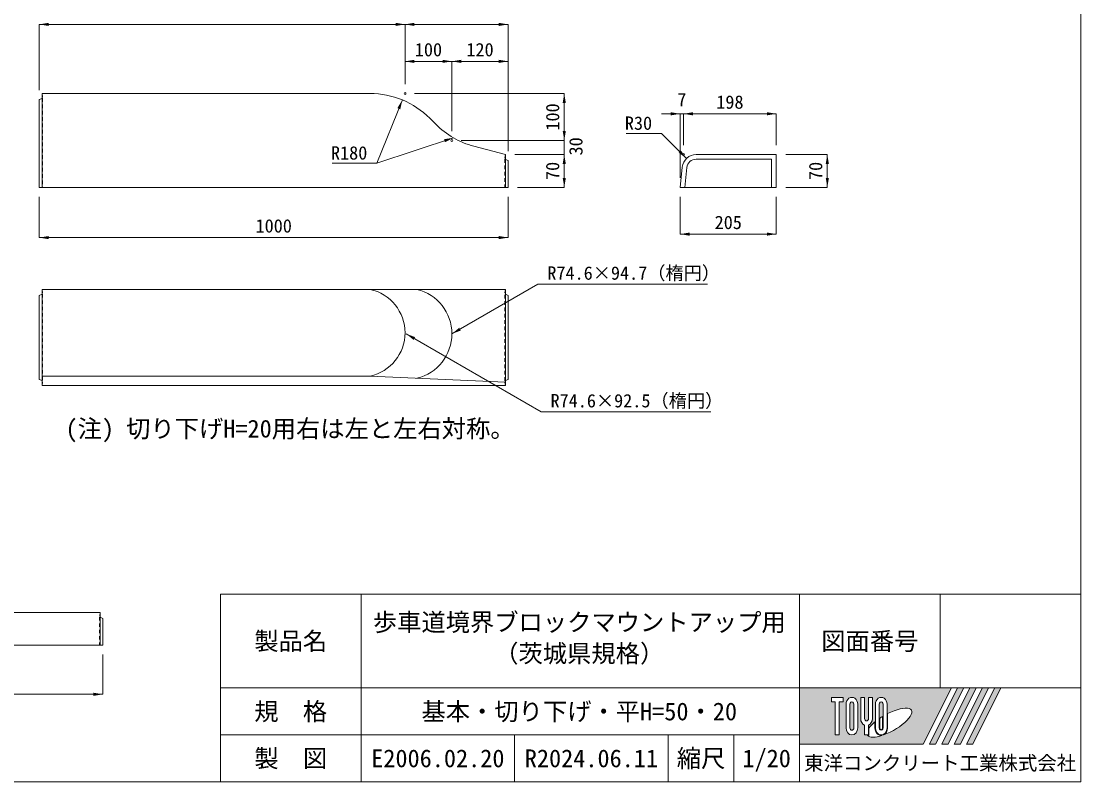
# Model space of a CAD drawing. Units: millimetres at full size, sheet at 1:20. Extents: x -237 to 17963, y -1745 to 5903.
# Drawn here: x 1363 to 3623, y -835 to 787 of the extents above; entities that cross this region are included whole.
import ezdxf
from ezdxf.enums import TextEntityAlignment as Align

# ---------------------------------------------------------------- set-up
doc = ezdxf.new("R2010")
doc.units = ezdxf.units.MM
doc.header["$LTSCALE"] = 20
doc.linetypes.add('USER1', pattern=[1.25, 0.625, -0.625])
doc.linetypes.add('USER2', pattern=[0.675, 0.375, -0.3])
for name, color, linetype, lineweight in [('0_2', 7, 'Continuous', 9), ('_0-0_', 7, 'USER1', 13), ('寸法線', 7, 'Continuous', 9), ('本体', 2, 'Continuous', 13), ('枠', 5, 'Continuous', 5), ('補助線', 8, 'Continuous', 13)]:
    doc.layers.add(name, color=color, linetype=linetype, lineweight=lineweight)
doc.styles.add('ＭＳ ゴシック', font='')
doc.styles.get('ＭＳ ゴシック').set_extended_font_data('MS Gothic')

# ---------------------------------------------------------------- blocks, each defined once
blk = doc.blocks.new('filled_arrow')
at = {"color": 0, "linetype": 'Continuous', "lineweight": -2}
blk.add_solid([(7.5, 1.25), (0, 0), (7.5, -1.25)], dxfattribs=at)

msp = doc.modelspace()

# ---------------------------------------------------------------- hatches: boundary and pattern name
at = {"layer": '枠'}
h = msp.add_hatch(color=7, dxfattribs=at)
h.paths.add_polyline_path([(3023.04, -634.58), (3023.04, -754.58), (3287.04, -754.58), (3347.04, -634.58)])
edge = h.paths.add_edge_path(flags=16)
edge.add_ellipse((3214.72, -708.45), major_axis=(47.01585, 26.31662), ratio=0.3471473395109995, start_angle=-144.31121569395316, end_angle=72.18990356030753, ccw=False)
edge.add_ellipse((3197.31, -719.81), major_axis=(-0, 16), ratio=0.8463541875, start_angle=-160.7034558457182, end_angle=-90.0000000000507)
edge.add_line((3210.85, -719.81), (3210.85, -689.31))
edge = h.paths.add_edge_path(flags=16)
edge.add_ellipse((3197.31, -669.35), major_axis=(-0, 14.76923), ratio=0.8463541534423831, start_angle=-90.00000000000364, end_angle=89.99999999999699, ccw=False)
edge.add_line((3209.81, -669.35), (3209.81, -719.81))
edge.add_ellipse((3197.31, -719.81), major_axis=(0, 14.76923), ratio=0.8463541534423831, start_angle=90.00000000002518, end_angle=-89.99999999997522, ccw=False)
edge.add_line((3184.81, -719.81), (3184.81, -669.35))
edge = h.paths.add_edge_path(flags=16)
edge.add_line((3201.48, -669.35), (3201.48, -719.81))
edge.add_ellipse((3197.31, -719.81), major_axis=(-0, 4.92308), ratio=0.8463542211507153, start_angle=89.99999999996328, end_angle=-90.00000000003661, ccw=False)
edge.add_line((3193.14, -719.81), (3193.14, -669.35))
edge.add_ellipse((3197.31, -669.35), major_axis=(-0, 4.92308), ratio=0.8463542211507153, start_angle=-90.0000000000685, end_angle=89.9999999999319, ccw=False)
edge = h.paths.add_edge_path(flags=16)
edge.add_line((3200.44, -695.14), (3200.44, -719.81))
edge.add_ellipse((3197.31, -719.81), major_axis=(0, 3.69231), ratio=0.8463540961371586, start_angle=90.00000000015575, end_angle=-89.99999999984402, ccw=False)
edge.add_line((3194.19, -719.81), (3194.19, -699.18))
edge.add_ellipse((3214.72, -708.45), major_axis=(47.01585, 26.31662), ratio=0.3471473395109997, start_angle=107.79174152027991, end_angle=126.47131839506872, ccw=False)
edge = h.paths.add_edge_path(flags=16)
edge.add_line((3178.56, -654.58), (3178.56, -699.81))
edge.add_ellipse((3166.06, -699.81), major_axis=(0, 14.76923), ratio=0.8463541534423831, start_angle=-163.34116673754647, end_angle=-89.99999999998698, ccw=False)
edge.add_line((3170.23, -713.73), (3170.23, -734.58))
edge.add_line((3170.23, -734.58), (3161.89, -734.58))
edge.add_line((3161.89, -734.58), (3161.89, -713.73))
edge.add_ellipse((3166.06, -699.81), major_axis=(-0, 14.76923), ratio=0.8463541534423831, start_angle=89.99999999998658, end_angle=163.34116673754642, ccw=False)
edge.add_line((3153.56, -699.81), (3153.56, -654.58))
edge.add_line((3153.56, -654.58), (3161.89, -654.58))
edge.add_line((3161.89, -654.58), (3161.89, -699.81))
edge.add_ellipse((3166.06, -699.81), major_axis=(0, 4.92308), ratio=0.8463542211507153, start_angle=90.00000000004299, end_angle=-89.99999999995751)
edge.add_line((3170.23, -699.81), (3170.23, -654.58))
edge.add_line((3170.23, -654.58), (3178.56, -654.58))
edge = h.paths.add_edge_path(flags=16)
edge.add_line((3183.77, -707.07), (3183.77, -719.81))
edge.add_ellipse((3197.31, -719.81), major_axis=(0, 16), ratio=0.8463541875, start_angle=90.00000000002167, end_angle=-171.5442698463382)
edge.add_ellipse((3214.72, -708.45), major_axis=(47.01585, 26.31662), ratio=0.34714733951099963, start_angle=-178.6495357090032, end_angle=-148.29244183215297, ccw=False)
edge.add_line((3168.43, -735.81), (3171.27, -735.81))
edge.add_line((3171.27, -735.81), (3171.27, -720.21))
edge.add_ellipse((3214.72, -708.45), major_axis=(47.01585, 26.31662), ratio=0.34714733951099963, start_angle=148.21912017273544, end_angle=165.90812154570932, ccw=False)
edge = h.paths.add_edge_path(flags=16)
edge.add_ellipse((3134.81, -669.35), major_axis=(0, 14.76923), ratio=0.8463541534423831, start_angle=-89.99999999996811, end_angle=90.00000000003234, ccw=False)
edge.add_line((3147.31, -669.35), (3147.31, -719.81))
edge.add_ellipse((3134.81, -719.81), major_axis=(-0, 14.76923), ratio=0.8463541534423831, start_angle=89.99999999998812, end_angle=-90.00000000001194, ccw=False)
edge.add_line((3122.31, -719.81), (3122.31, -669.35))
edge = h.paths.add_edge_path(flags=16)
edge.add_line((3138.98, -669.35), (3138.98, -719.81))
edge.add_ellipse((3134.81, -719.81), major_axis=(0, 4.92308), ratio=0.8463542211507153, start_angle=90.00000000005332, end_angle=-89.9999999999468, ccw=False)
edge.add_line((3130.64, -719.81), (3130.64, -669.35))
edge.add_ellipse((3134.81, -669.35), major_axis=(-0, 4.92308), ratio=0.8463542211507153, start_angle=-90.0000000000685, end_angle=89.9999999999319, ccw=False)
h.paths.add_polyline_path([(3116.06, -654.58), (3116.06, -664.42), (3107.73, -664.42), (3107.73, -734.58), (3099.39, -734.58), (3099.39, -664.42), (3091.06, -664.42), (3091.06, -654.58)], flags=16)
for points in [[(3300.24, -754.58), (3313.44, -754.58), (3373.44, -634.58), (3360.24, -634.58)], [(3399.84, -634.58), (3386.64, -634.58), (3326.64, -754.58), (3339.84, -754.58)], [(3426.24, -634.58), (3413.04, -634.58), (3353.04, -754.58), (3366.24, -754.58)], [(3452.64, -634.58), (3439.44, -634.58), (3379.44, -754.58), (3392.64, -754.58)]]:
    msp.add_hatch(color=7, dxfattribs=at).paths.add_polyline_path(points)

# ---------------------------------------------------------------- linework, layer by layer
at = {"layer": '_0-0_', "color": 2, "linetype": 'Continuous', "lineweight": 20}
for p, q in [((2768.64, 432.72), (2973.64, 432.72)), ((1407.68, 30.2), (2107.12, 30.2)), ((2107.12, 30.2), (2395.68, 17.2))]:
    msp.add_line(p, q, dxfattribs=at)
for centre, radius, start, end in [((2087.02, 122.7), 94.659, 282.26113, 77.73887), ((2184.2, 120.45), 97.488, 283.60473, 76.39527)]:
    msp.add_arc(centre, radius, start, end, dxfattribs=at)
at = {"layer": '寸法線'}
for p, q in [((1401.68, 780.08), (2181.68, 780.08)), ((1401.68, 639.72), (1401.68, 780.08)), ((2181.68, 652.73), (2181.68, 780.08)), ((2181.68, 780.08), (2401.68, 780.08)), ((2181.68, 652.73), (2181.68, 780.08)), ((2401.68, 509.72), (2401.68, 780.08)), ((2181.68, 701.26), (2281.68, 701.26)), ((2181.68, 652.73), (2181.68, 701.26)), ((2281.68, 552.72), (2281.68, 701.26)), ((2281.68, 701.26), (2401.68, 701.26)), ((2281.68, 552.72), (2281.68, 701.26)), ((2401.68, 509.72), (2401.68, 701.26)), ((2201.68, 632.73), (2521.37, 632.73)), ((2521.37, 532.72), (2521.37, 632.73)), ((2728.64, 589.5), (2815.64, 589.5)), ((2768.64, 452.72), (2768.64, 589.5)), ((2775.64, 522.72), (2775.64, 589.5)), ((2775.64, 589.5), (2973.64, 589.5)), ((2775.64, 522.72), (2775.64, 589.5)), ((2973.64, 522.72), (2973.64, 589.5)), ((2521.37, 462.72), (2521.37, 572.72)), ((2301.68, 532.72), (2521.37, 532.72)), ((2301.68, 532.72), (2521.37, 532.72)), ((2415.68, 502.72), (2521.37, 502.72)), ((2415.68, 502.72), (2521.37, 502.72)), ((2521.37, 432.72), (2521.37, 502.72)), ((2993.64, 502.72), (3082.41, 502.72)), ((3082.41, 432.72), (3082.41, 502.72)), ((2421.68, 432.72), (2521.37, 432.72)), ((2993.64, 432.72), (3082.41, 432.72)), ((1401.68, 412.72), (1401.68, 325.55)), ((2401.68, 412.72), (2401.68, 325.55)), ((2768.64, 412.72), (2768.64, 332.97)), ((2973.64, 412.72), (2973.64, 332.97)), ((1401.68, 325.55), (2401.68, 325.55)), ((2768.64, 332.97), (2973.64, 332.97)), ((1537.3, -563.45), (1537.3, -648.04)), ((1037.3, -648.04), (1537.3, -648.04))]:
    msp.add_line(p, q, dxfattribs=at)
for points in [[(2176.01, 619.02), (2121.26, 484.43), (2026.64, 484.43)], [(2782.1, 494.46), (2728.72, 547.84), (2653.59, 547.84)], [(2284.9, 538.33), (2121.26, 484.43), (2026.64, 484.43)], [(2281.68, 120.45), (2465.26, 226.43), (2827.13, 226.43)], [(2184.2, 120.45), (2472.05, -45.74), (2833.93, -45.74)]]:
    msp.add_lwpolyline(points, dxfattribs=at)
at = {"layer": '本体', "lineweight": 20}
for p, q in [((1407.64, 622.28), (1401.68, 619.72)), ((1401.68, 619.72), (1401.68, 432.72)), ((1407.68, 632.73), (1407.68, 622.28)), ((2107.12, 632.73), (1407.68, 632.73)), ((2247.27, 567.13), (2234.4, 580.01)), ((2328.74, 520.34), (2395.68, 502.72)), ((2395.68, 502.72), (2395.68, 492.29)), ((2802.79, 502.72), (2973.64, 502.72)), ((2973.64, 502.72), (2973.64, 432.72)), ((2395.73, 492.28), (2401.68, 489.72)), ((2401.68, 489.72), (2401.68, 432.72)), ((2772.94, 475.71), (2768.64, 432.72)), ((1401.68, 432.72), (2401.68, 432.72)), ((2973.64, 432.72), (2768.64, 432.72)), ((1407.64, 204.75), (1401.68, 202.2)), ((1407.68, 215.2), (2395.68, 215.2)), ((1407.68, 215.2), (1407.68, 204.77)), ((2395.68, 204.75), (2395.68, 215.2)), ((2395.73, 204.75), (2401.68, 202.2)), ((1401.68, 202.2), (1401.68, 23.2)), ((2401.68, 23.2), (2401.68, 202.2)), ((1407.64, 20.65), (1401.68, 23.2)), ((2395.73, 20.65), (2401.68, 23.2)), ((1407.68, 20.65), (1407.68, 10.2)), ((1407.68, 10.2), (2395.68, 10.2)), ((2395.68, 10.2), (2395.68, 20.65)), ((1043.3, -473.45), (1531.3, -473.45)), ((1531.3, -473.46), (1531.3, -483.88)), ((1531.35, -483.9), (1537.3, -486.46)), ((1537.3, -486.46), (1537.3, -543.45)), ((1037.3, -543.45), (1537.3, -543.45))]:
    msp.add_line(p, q, dxfattribs=at)
at = {"layer": '本体', "color": 4, "linetype": 'USER2', "lineweight": 5}
for p, q in [((1408.68, 622.72), (1407.64, 622.28)), ((1407.68, 632.73), (1408.68, 622.72)), ((1408.68, 622.73), (1408.68, 432.72)), ((2395.68, 502.72), (2394.68, 492.72)), ((2394.68, 492.72), (2395.73, 492.28)), ((2394.68, 492.72), (2394.68, 432.72)), ((1408.68, 205.2), (1407.64, 204.75)), ((1407.68, 215.2), (1408.68, 205.2)), ((1408.68, 205.2), (1408.68, 20.2)), ((2395.68, 215.2), (2394.68, 205.2)), ((2394.68, 205.2), (2395.73, 204.75)), ((2394.68, 20.2), (2394.68, 205.2)), ((1408.68, 20.2), (1407.64, 20.65)), ((1407.68, 10.2), (1408.68, 20.2)), ((2394.68, 20.2), (2395.73, 20.65)), ((2395.68, 10.2), (2394.68, 20.2)), ((1531.3, -473.46), (1530.3, -483.46)), ((1530.3, -483.45), (1530.3, -543.45)), ((1530.3, -483.46), (1531.35, -483.9))]:
    msp.add_line(p, q, dxfattribs=at)
at = {"layer": '本体', "lineweight": 5}
for p, q in [((1407.68, 622.28), (1407.68, 432.72)), ((2395.68, 492.29), (2395.68, 432.72)), ((1407.68, 204.77), (1407.68, 20.65)), ((2395.68, 20.65), (2395.68, 204.75)), ((1531.3, -483.88), (1531.3, -543.45))]:
    msp.add_line(p, q, dxfattribs=at)
at = {"layer": '本体', "color": 4, "lineweight": 5}
for p, q in [((2782.89, 474.71), (2778.69, 432.72)), ((2802.79, 492.72), (2963.64, 492.72)), ((2963.64, 492.72), (2963.64, 432.72))]:
    msp.add_line(p, q, dxfattribs=at)
at = {"layer": '本体', "lineweight": 20}
for centre, radius, start, end in [((2107.12, 452.73), 180, 45.00165, 90), ((2374.55, 694.41), 180, 224.99976, 255.25654), ((2802.79, 472.72), 30, 90, 174.28921)]:
    msp.add_arc(centre, radius, start, end, dxfattribs=at)
at = {"layer": '本体', "color": 4, "lineweight": 5}
msp.add_arc((2802.79, 472.72), 20, 90, 174.28888, dxfattribs=at)
at = {"layer": '枠', "lineweight": 20}
for p, q in [((3623.04, -834.58), (3623.04, 4765.42)), ((3623.04, -434.58), (1787.96, -434.58)), ((1787.96, -834.58), (1787.96, -434.58)), ((2087.96, -834.58), (2087.96, -434.58)), ((3023.04, -834.58), (3023.04, -434.58)), ((3323.04, -634.58), (3323.04, -434.58)), ((3623.04, -634.58), (1787.96, -634.58)), ((3023.04, -734.58), (1787.96, -734.58)), ((2415.5, -834.58), (2415.5, -734.58)), ((2743.04, -834.58), (2743.04, -734.58)), ((2883.04, -834.58), (2883.04, -734.58)), ((3623.04, -834.58), (-236.96, -834.58))]:
    msp.add_line(p, q, dxfattribs=at)
at = {"layer": '枠'}
for p, q in [((3023.04, -634.58), (3347.04, -634.58)), ((3023.04, -634.58), (3023.04, -754.58)), ((3091.06, -654.58), (3116.06, -654.58)), ((3091.06, -654.58), (3091.06, -664.42)), ((3116.06, -654.58), (3116.06, -664.42)), ((3153.56, -699.81), (3153.56, -654.58)), ((3153.56, -654.58), (3161.89, -654.58)), ((3161.89, -654.58), (3161.89, -699.81)), ((3170.23, -699.81), (3170.23, -654.58)), ((3170.23, -654.58), (3178.56, -654.58)), ((3178.56, -654.58), (3178.56, -699.81)), ((3347.04, -634.58), (3287.04, -754.58)), ((3360.24, -634.58), (3300.24, -754.58)), ((3373.44, -634.58), (3313.44, -754.58)), ((3386.64, -634.58), (3326.64, -754.58)), ((3399.84, -634.58), (3339.84, -754.58)), ((3413.04, -634.58), (3353.04, -754.58)), ((3360.24, -634.58), (3373.44, -634.58)), ((3426.24, -634.58), (3366.24, -754.58)), ((3439.44, -634.58), (3379.44, -754.58)), ((3386.64, -634.58), (3399.84, -634.58)), ((3452.64, -634.58), (3392.64, -754.58)), ((3413.04, -634.58), (3426.24, -634.58)), ((3439.44, -634.58), (3452.64, -634.58)), ((3099.39, -664.42), (3091.06, -664.42)), ((3099.39, -664.42), (3099.39, -734.58)), ((3116.06, -664.42), (3107.73, -664.42)), ((3107.73, -664.42), (3107.73, -734.58)), ((3122.31, -669.35), (3122.31, -719.81)), ((3130.64, -719.81), (3130.64, -669.35)), ((3138.98, -669.35), (3138.98, -719.81)), ((3147.31, -719.81), (3147.31, -669.35)), ((3184.81, -669.35), (3184.81, -719.81)), ((3193.14, -719.81), (3193.14, -669.35)), ((3201.48, -669.35), (3201.48, -719.81)), ((3209.81, -719.81), (3209.81, -669.35)), ((3194.19, -719.81), (3194.19, -699.18)), ((3200.44, -695.14), (3200.44, -719.81)), ((3210.85, -719.81), (3210.85, -689.31)), ((3161.89, -713.73), (3161.89, -734.58)), ((3170.23, -713.73), (3170.23, -734.58)), ((3171.27, -720.21), (3171.27, -735.81)), ((3183.77, -707.07), (3183.77, -719.81)), ((3107.73, -734.58), (3099.39, -734.58)), ((3170.23, -734.58), (3161.89, -734.58)), ((3168.43, -735.81), (3171.27, -735.81)), ((3023.04, -754.58), (3287.04, -754.58)), ((3300.24, -754.58), (3313.44, -754.58)), ((3326.64, -754.58), (3339.84, -754.58)), ((3353.04, -754.58), (3366.24, -754.58)), ((3379.44, -754.58), (3392.64, -754.58))]:
    msp.add_line(p, q, dxfattribs=at)
for centre, major_axis, ratio, start_param, end_param in [((3134.81, -669.35), (0, 14.76923), 0.846354, 4.712388980385161, 7.8539816339749615), ((3197.31, -669.35), (-0, 14.76923), 0.846354, 4.712388980384636, 7.853981633974438), ((3134.81, -669.35), (-0, 4.92308), 0.846354, 4.712388980383678, 7.853981633973478), ((3197.31, -669.35), (-0, 4.92308), 0.846354, 4.712388980383678, 7.853981633973478), ((3214.72, -708.45), (47.01585, 26.31662), 0.347147, 4.262185332381589, 7.74291628133857), ((3166.06, -699.81), (-0, 14.76923), 0.846354, 1.5707963267946974, 2.80175574413509), ((3166.06, -699.81), (0, 4.92308), 0.846354, 1.5707963267955316, 4.712388980385318), ((3166.06, -699.81), (0, 14.76923), 0.846354, 3.4814295630444967, 4.712388980384882), ((3214.72, -708.45), (47.01585, 26.31662), 0.347147, 1.681740509796995, 1.821983319661551), ((3134.81, -719.81), (-0, 14.76923), 0.846354, 1.5707963267947211, 4.712388980384514), ((3134.81, -719.81), (0, 4.92308), 0.846354, 1.5707963267956844, 4.712388980385476), ((3214.72, -708.45), (47.01585, 26.31662), 0.347147, 2.0815196641224314, 2.5155126073167264), ((3197.31, -719.81), (0, 16), 0.846354, 1.5707963267952165, 3.315467866329282), ((3197.31, -719.81), (0, 14.76923), 0.846354, 1.570796326795269, 4.712388980385056), ((3197.31, -719.81), (-0, 4.92308), 0.846354, 1.5707963267943537, 4.712388980384149), ((3197.31, -719.81), (0, 3.69231), 0.846354, 1.5707963267971976, 4.712388980386994), ((3197.31, -719.81), (-0, 16), 0.846354, 3.533843800014313, 4.712388980383941), ((3214.72, -708.45), (47.01585, 26.31662), 0.347147, 3.2093975090572187, 4.2004450632854455)]:
    msp.add_ellipse(centre, major_axis=major_axis, ratio=ratio, start_param=start_param, end_param=end_param, dxfattribs=at)
at = {"layer": '補助線'}
for centre in [(2181.68, 632.73), (2281.68, 532.72), (2775.64, 502.72)]:
    msp.add_circle(centre, 2, dxfattribs=at)

# ---------------------------------------------------------------- block references
at = {"layer": '寸法線', "xscale": 2.67, "yscale": 2.67}
for p in [(1401.68, 780.08), (2181.68, 780.08), (2181.68, 701.26), (2281.68, 701.26), (2775.64, 589.5), (2775.64, 589.5), (1401.68, 325.55), (2768.64, 332.97)]:
    msp.add_blockref('filled_arrow', p, dxfattribs=at)
for p, rotation in [((2181.68, 780.08), 180), ((2401.68, 780.08), 180), ((2281.68, 701.26), 180), ((2401.68, 701.26), 180), ((2176.01, 619.02), 247.9), ((2521.37, 632.73), 270), ((2768.64, 589.5), 180), ((2973.64, 589.5), 180), ((2521.37, 532.72), 90), ((2521.37, 532.72), 90), ((2284.9, 538.33), 198.2), ((2521.37, 502.72), 270), ((2521.37, 502.72), 270), ((2782.1, 494.46), 135), ((3082.41, 502.72), 270), ((2521.37, 432.72), 90), ((3082.41, 432.72), 90), ((2401.68, 325.55), 180), ((2973.64, 332.97), 180), ((2184.2, 120.45), 330), ((2281.68, 120.45), 30), ((1537.3, -648.04), 180)]:
    msp.add_blockref('filled_arrow', p, dxfattribs=dict(at, rotation=rotation))

# ---------------------------------------------------------------- texts
at = {"layer": '0_2', "style": 'ＭＳ ゴシック'}
msp.add_text('(注) 切り下げH=20用右は左と左右対称。', height=37.98, dxfattribs=at).set_placement((1457.55, -112.08), align=Align.BOTTOM_LEFT)
for s, p in [('歩車道境界ブロックマウントアップ用', (2113.01, -475.34)), ('（茨城県規格）', (2372.01, -542.01))]:
    msp.add_text(s, height=37.98, dxfattribs=at).set_placement(p, align=Align.TOP_LEFT)
for s, height, p in [('製品名', 37.98, (1937.96, -534.58)), ('図面番号', 37.98, (3173.04, -534.58)), ('規\u3000格', 37.98, (1937.96, -684.58)), ('基本・切り下げ・平H=50・20', 37.98, (2553.31, -684.58)), ('製\u3000図', 37.98, (1937.96, -784.58)), ('E2006.02.20', 37.98, (2251.73, -784.58)), ('R2024.06.11', 37.98, (2579.27, -784.58)), ('縮尺', 37.98, (2813.04, -784.58)), ('1/20', 37.98, (2953.04, -784.58)), ('東洋コンクリート工業株式会社', 30.38, (3323.04, -794.58))]:
    msp.add_text(s, height=height, dxfattribs=at).set_placement(p, align=Align.MIDDLE_CENTER)
at = {"layer": '寸法線', "style": 'ＭＳ ゴシック'}
for s, p in [('100', (2231.68, 726.26)), ('120', (2341.68, 726.26)), ('7', (2772.14, 619.5)), ('198', (2874.64, 614.5)), ('1000', (1901.68, 350.55)), ('205', (2871.14, 357.97))]:
    msp.add_text(s, height=28.48, dxfattribs=at).set_placement(p, align=Align.MIDDLE_CENTER)
for s, p in [('100', (2496.37, 582.72)), ('30', (2546.07, 520.08)), ('70', (2496.37, 467.72)), ('70', (3057.41, 467.72))]:
    msp.add_text(s, height=28.48, rotation=90, dxfattribs=at).set_placement(p, align=Align.MIDDLE_CENTER)
for s, p in [('R30', (2708.72, 583.84)), ('R180', (2101.26, 520.43)), ('R180', (2101.26, 520.43))]:
    msp.add_text(s, height=28.48, dxfattribs=at).set_placement(p, align=Align.TOP_RIGHT)
for s, p in [('R74.6×94.7（楕円）', (2485.26, 264.26)), ('R74.6×92.5（楕円）', (2492.05, -7.92))]:
    msp.add_text(s, height=28.48, dxfattribs=at).set_placement(p, align=Align.TOP_LEFT)

doc.saveas('drawing.dxf')
